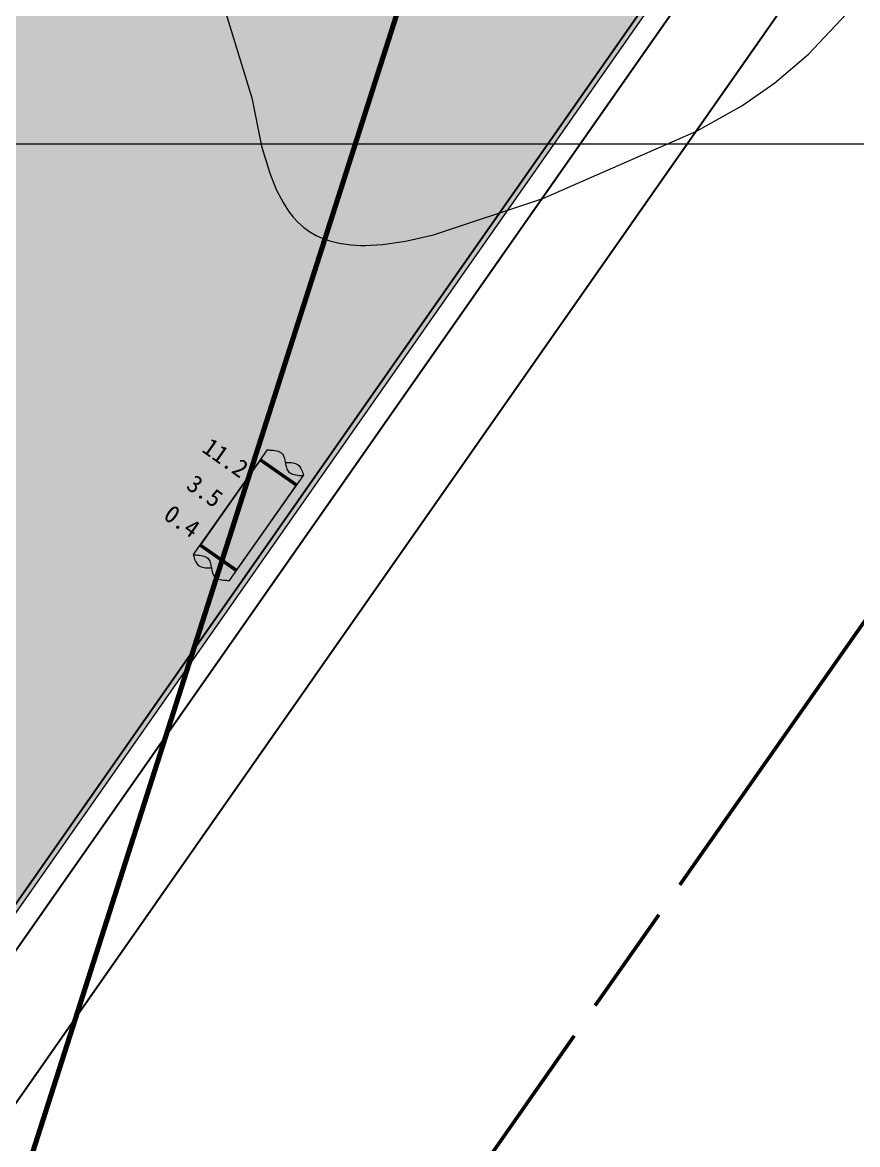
# Model space of a CAD drawing. Header units: inches. Extents: x 36473197 to 36486087, y 3899343 to 3911260.
# Drawn here: x 36481532.9 to 36481721.7, y 3904773.9 to 3905027.5 of the extents above; entities that cross this region are included whole.
import ezdxf

# ---------------------------------------------------------------- set-up
doc = ezdxf.new("R2010")
doc.units = ezdxf.units.IN
doc.header["$MEASUREMENT"] = 0
doc.linetypes.add('采区边界', pattern=[0.03, 0.0125, -0.001, 0.003, -0.001, 0.0125])
doc.layers.get('Defpoints').update_dxf_attribs({"lineweight": 0})
for name, color, linetype, lineweight in [('4煤底板等值线', 7, 'Continuous', 0), ('向北背斜轴', 7, 'Continuous', 0), ('四盘区辅运巷', 7, 'Continuous', 0), ('小柱状', 7, 'Continuous', 0), ('巷道', 7, 'Continuous', 0), ('巷道注记', 7, 'Continuous', 0), ('经纬网', 7, 'Continuous', 0), ('西区开拓设计', 7, 'Continuous', 0), ('采掘图', 7, 'Continuous', 0), ('采空区', 7, 'Continuous', 0)]:
    doc.layers.add(name, color=color, linetype=linetype, lineweight=lineweight)
doc.layers.add('巷道1', color=7, linetype='Continuous', lineweight=0, true_color=0x2d2d2d)
doc.styles.add('仿宋', font='simfang.ttf')
doc.styles.add('宋体', font='SIMSUN.TTC')
doc.styles.add('黑体', font='simhei.ttf')
doc.linetypes.add('保护煤柱', pattern='A,0.0195,-0.001,[6,西北矿业高家堡煤矿2022年采掘接续图(2022.8.14).shx,S=1.01575e-06,R=0,X=0,Y=0],0.0195', length=0.04)
doc.dimstyles.get("Standard").update_dxf_attribs({"dimtxt": 30, "dimasz": 20, "dimexe": 0.18, "dimexo": 0.0625, "dimgap": 0.09, "dimtad": 1, "dimdec": 0, "dimzin": 0, "dimdsep": 46, "dimtxsty": '仿宋', "dimcen": 0.09, "dimclrd": 150, "dimclre": 150, "dimadec": 0, "dimazin": 0, "dimtfac": 1, "dimtdec": 0, "dimtofl": 0, "dimtmove": 0, "dimatfit": 3, "dimfxl": 1, "dimtolj": 1, "dimtzin": 0, "dimlwd": 0, "dimarcsym": 0})

# ---------------------------------------------------------------- blocks, each defined once
blk = doc.blocks.new('*D204')
at = {"layer": 'Defpoints', "color": 0, "transparency": 16777216}
for p in [(36476925.52, 3911082.36), (36486060.15, 3904950.04), (36485936.09, 3904772.87)]:
    blk.add_point(p, dxfattribs=at)
at = {"layer": '四盘区辅运巷', "color": 150, "lineweight": -2, "transparency": 16777216}
for p, q in [((36476925.55, 3911082.41), (36477049.68, 3911259.68)), ((36485936.12, 3904772.92), (36486060.25, 3904950.19))]:
    blk.add_line(p, q, dxfattribs=at)
at = {"layer": '四盘区辅运巷', "color": 150, "lineweight": 0, "transparency": 16777216}
blk.add_line((36477065.96, 3911248.06), (36486043.76, 3904961.51), dxfattribs=at)
at = {"layer": '四盘区辅运巷', "color": 150, "transparency": 16777216}
for points in [[(36477067.87, 3911250.79), (36477064.05, 3911245.33), (36477049.58, 3911259.53)], [(36486045.68, 3904964.24), (36486041.85, 3904958.78), (36486060.15, 3904950.04)]]:
    blk.add_solid(points, dxfattribs=at)
at = {"layer": '四盘区辅运巷', "color": 0, "transparency": 16777216, "insert": (36481563.62, 3908117.29), "char_height": 30, "attachment_point": 5, "rotation": 324.9991, "style": '仿宋'}
blk.add_mtext('\\A1;1100', dxfattribs=at)

msp = doc.modelspace()

# ---------------------------------------------------------------- hatches: boundary and pattern name
at = {"layer": '小柱状'}
msp.add_hatch(color=7, dxfattribs=at).paths.add_polyline_path([(36481573.25, 3904909.62), (36481581.42, 3904903.86), (36481594.8, 3904922.82), (36481586.62, 3904928.58)], flags=17)
at = {"layer": '小柱状', "lineweight": 0}
h = msp.add_hatch(dxfattribs=at)
h.set_pattern_fill('细粒砂岩_1', color=256, scale=100, angle=-35, style=0, pattern_type=2)
h.set_pattern_definition([(145, (36481586.8329, 3904922.72185), (-0.344146, -0.49149), [0.007222, -0.592778]), (145, (36481586.83707, 3904922.72015), (-0.344146, -0.49149), [0.016, -0.584]), (145, (36481586.8397, 3904922.71953), (-0.344146, -0.49149), [0.021, -0.579]), (145, (36481586.8421, 3904922.71906), (-0.344146, -0.49149), [0.02552, -0.57448]), (145, (36481586.84375, 3904922.71913), (-0.344146, -0.49149), [0.02812, -0.57188]), (145, (36481586.8454, 3904922.7192), (-0.344146, -0.49149), [0.03072, -0.56928]), (145, (36481586.847, 3904922.7193), (-0.344146, -0.49149), [0.03332, -0.56668]), (145, (36481586.8486, 3904922.7194), (-0.344146, -0.49149), [0.035708, -0.564292]), (145, (36481586.8498, 3904922.7198), (-0.344146, -0.49149), [0.037246, -0.562754]), (145, (36481586.851, 3904922.72017), (-0.344146, -0.49149), [0.038785, -0.561215]), (145, (36481586.8522, 3904922.72055), (-0.344146, -0.49149), [0.040323, -0.559677]), (145, (36481586.8534, 3904922.7209), (-0.344146, -0.49149), [0.04186, -0.55814]), (145, (36481586.8546, 3904922.7213), (-0.344146, -0.49149), [9e-17, -0.6]), (145, (36481586.8546, 3904922.7213), (-0.344146, -0.49149), [0.0434, -0.5566]), (145, (36481586.8555, 3904922.7219), (-0.344146, -0.49149), [0.0442, -0.5558]), (145, (36481586.8564, 3904922.7225), (-0.344146, -0.49149), [0.045, -0.555]), (145, (36481586.8573, 3904922.7231), (-0.344146, -0.49149), [0.0458, -0.5542]), (145, (36481586.8582, 3904922.72366), (-0.344146, -0.49149), [0.0466, -0.5534]), (145, (36481586.8591, 3904922.72425), (-0.344146, -0.49149), [0.0474, -0.5526]), (145, (36481586.86, 3904922.72484), (-0.344146, -0.49149), [4e-17, -0.6]), (145, (36481586.86, 3904922.72484), (-0.344146, -0.49149), [0.0482, -0.5518]), (145, (36481586.8607, 3904922.7256), (-0.344146, -0.49149), [0.048477, -0.551523]), (145, (36481586.8614, 3904922.7263), (-0.344146, -0.49149), [0.048754, -0.551246]), (145, (36481586.86207, 3904922.72706), (-0.344146, -0.49149), [0.04903, -0.55097]), (145, (36481586.86275, 3904922.7278), (-0.344146, -0.49149), [0.049308, -0.550692]), (145, (36481586.86344, 3904922.72854), (-0.344146, -0.49149), [0.049585, -0.550415]), (145, (36481586.8641, 3904922.7293), (-0.344146, -0.49149), [0.04986, -0.55014]), (145, (36481586.8647, 3904922.7301), (-0.344146, -0.49149), [0.04986, -0.55014]), (145, (36481586.86516, 3904922.731), (-0.344146, -0.49149), [0.049585, -0.550415]), (145, (36481586.8656, 3904922.7319), (-0.344146, -0.49149), [0.049308, -0.550692]), (145, (36481586.8661, 3904922.7328), (-0.344146, -0.49149), [0.04903, -0.55097]), (145, (36481586.86654, 3904922.7337), (-0.344146, -0.49149), [0.048754, -0.551246]), (145, (36481586.867, 3904922.7346), (-0.344146, -0.49149), [0.048477, -0.551523]), (145, (36481586.86746, 3904922.7355), (-0.344146, -0.49149), [0.0482, -0.5518]), (145, (36481586.828, 3904922.76314), (-0.344146, -0.49149), [4e-17, -0.6]), (145, (36481586.8677, 3904922.73654), (-0.344146, -0.49149), [0.0474, -0.5526]), (145, (36481586.86795, 3904922.7376), (-0.344146, -0.49149), [0.0466, -0.5534]), (145, (36481586.8682, 3904922.73863), (-0.344146, -0.49149), [0.0458, -0.5542]), (145, (36481586.86845, 3904922.7397), (-0.344146, -0.49149), [0.045, -0.555]), (145, (36481586.8687, 3904922.74073), (-0.344146, -0.49149), [0.0442, -0.5558]), (145, (36481586.86894, 3904922.7418), (-0.344146, -0.49149), [0.0434, -0.5566]), (145, (36481586.8334, 3904922.7667), (-0.344146, -0.49149), [0, -0.6]), (145, (36481586.8689, 3904922.74304), (-0.344146, -0.49149), [0.04186, -0.55814]), (145, (36481586.8688, 3904922.7443), (-0.344146, -0.49149), [0.040323, -0.559677]), (145, (36481586.86877, 3904922.74556), (-0.344146, -0.49149), [0.038785, -0.561215]), (145, (36481586.8687, 3904922.7468), (-0.344146, -0.49149), [0.037246, -0.562754]), (145, (36481586.86866, 3904922.7481), (-0.344146, -0.49149), [0.035708, -0.564292]), (145, (36481586.86825, 3904922.7496), (-0.344146, -0.49149), [0.03332, -0.56668]), (145, (36481586.86776, 3904922.75115), (-0.344146, -0.49149), [0.03072, -0.56928]), (145, (36481586.86727, 3904922.7527), (-0.344146, -0.49149), [0.02812, -0.57188]), (145, (36481586.8668, 3904922.7543), (-0.344146, -0.49149), [0.02552, -0.57448]), (145, (36481586.8655, 3904922.7564), (-0.344146, -0.49149), [0.021, -0.579]), (145, (36481586.864, 3904922.75865), (-0.344146, -0.49149), [0.016, -0.584]), (145, (36481586.8621, 3904922.761), (-0.344146, -0.49149), [0.01011, -0.58989]), (145, (36481586.77194, 3904922.7617), (-0.344146, -0.49149), [0.007222, -0.592778]), (145, (36481586.7761, 3904922.76), (-0.344146, -0.49149), [0.016, -0.584]), (145, (36481586.77874, 3904922.7594), (-0.344146, -0.49149), [0.021, -0.579]), (145, (36481586.78116, 3904922.7589), (-0.344146, -0.49149), [0.02552, -0.57448]), (145, (36481586.7828, 3904922.759), (-0.344146, -0.49149), [0.02812, -0.57188]), (145, (36481586.78444, 3904922.7591), (-0.344146, -0.49149), [0.03072, -0.56928]), (145, (36481586.7861, 3904922.75915), (-0.344146, -0.49149), [0.03332, -0.56668]), (145, (36481586.7876, 3904922.7593), (-0.344146, -0.49149), [0.035708, -0.564292]), (145, (36481586.78883, 3904922.75966), (-0.344146, -0.49149), [0.037246, -0.562754]), (145, (36481586.79003, 3904922.76004), (-0.344146, -0.49149), [0.038785, -0.561215]), (145, (36481586.79124, 3904922.7604), (-0.344146, -0.49149), [0.040323, -0.559677]), (145, (36481586.79244, 3904922.7608), (-0.344146, -0.49149), [0.04186, -0.55814]), (145, (36481586.79365, 3904922.7612), (-0.344146, -0.49149), [2e-17, -0.6]), (145, (36481586.79365, 3904922.7612), (-0.344146, -0.49149), [0.0434, -0.5566]), (145, (36481586.79455, 3904922.76176), (-0.344146, -0.49149), [0.0442, -0.5558]), (145, (36481586.79545, 3904922.76235), (-0.344146, -0.49149), [0.045, -0.555]), (145, (36481586.79635, 3904922.76294), (-0.344146, -0.49149), [0.0458, -0.5542]), (145, (36481586.79725, 3904922.76353), (-0.344146, -0.49149), [0.0466, -0.5534]), (145, (36481586.79815, 3904922.7641), (-0.344146, -0.49149), [0.0474, -0.5526]), (145, (36481586.79905, 3904922.7647), (-0.344146, -0.49149), [2e-17, -0.6]), (145, (36481586.79905, 3904922.7647), (-0.344146, -0.49149), [0.0482, -0.5518]), (145, (36481586.79974, 3904922.76545), (-0.344146, -0.49149), [0.048477, -0.551523]), (145, (36481586.8004, 3904922.7662), (-0.344146, -0.49149), [0.048754, -0.551246]), (145, (36481586.8011, 3904922.76693), (-0.344146, -0.49149), [0.04903, -0.55097]), (145, (36481586.8018, 3904922.7677), (-0.344146, -0.49149), [0.049308, -0.550692]), (145, (36481586.8025, 3904922.7684), (-0.344146, -0.49149), [0.049585, -0.550415]), (145, (36481586.8032, 3904922.76915), (-0.344146, -0.49149), [0.04986, -0.55014]), (145, (36481586.80375, 3904922.76997), (-0.344146, -0.49149), [0.04986, -0.55014]), (145, (36481586.8042, 3904922.77087), (-0.344146, -0.49149), [0.049585, -0.550415]), (145, (36481586.80467, 3904922.77177), (-0.344146, -0.49149), [0.049308, -0.550692]), (145, (36481586.8051, 3904922.77267), (-0.344146, -0.49149), [0.04903, -0.55097]), (145, (36481586.8056, 3904922.77356), (-0.344146, -0.49149), [0.048754, -0.551246]), (145, (36481586.80605, 3904922.77446), (-0.344146, -0.49149), [0.048477, -0.551523]), (145, (36481586.8065, 3904922.77536), (-0.344146, -0.49149), [0.0482, -0.5518]), (145, (36481586.767, 3904922.803), (-0.344146, -0.49149), [0, -0.6]), (145, (36481586.80676, 3904922.7764), (-0.344146, -0.49149), [0.0474, -0.5526]), (145, (36481586.807, 3904922.77746), (-0.344146, -0.49149), [0.0466, -0.5534]), (145, (36481586.80725, 3904922.7785), (-0.344146, -0.49149), [0.0458, -0.5542]), (145, (36481586.8075, 3904922.77956), (-0.344146, -0.49149), [0.045, -0.555]), (145, (36481586.80774, 3904922.7806), (-0.344146, -0.49149), [0.0442, -0.5558]), (145, (36481586.808, 3904922.78165), (-0.344146, -0.49149), [0.0434, -0.5566]), (145, (36481586.77243, 3904922.80655), (-0.344146, -0.49149), [4e-17, -0.6]), (145, (36481586.8079, 3904922.7829), (-0.344146, -0.49149), [0.04186, -0.55814]), (145, (36481586.8079, 3904922.7842), (-0.344146, -0.49149), [0.040323, -0.559677]), (145, (36481586.8078, 3904922.78543), (-0.344146, -0.49149), [0.038785, -0.561215]), (145, (36481586.80776, 3904922.7867), (-0.344146, -0.49149), [0.037246, -0.562754]), (145, (36481586.8077, 3904922.78795), (-0.344146, -0.49149), [0.035708, -0.564292]), (145, (36481586.8073, 3904922.78946), (-0.344146, -0.49149), [0.03332, -0.56668]), (145, (36481586.8068, 3904922.791), (-0.344146, -0.49149), [0.03072, -0.56928]), (145, (36481586.8063, 3904922.7926), (-0.344146, -0.49149), [0.02812, -0.57188]), (145, (36481586.8058, 3904922.79415), (-0.344146, -0.49149), [0.02552, -0.57448]), (145, (36481586.80455, 3904922.79627), (-0.344146, -0.49149), [0.021, -0.579]), (145, (36481586.8031, 3904922.7985), (-0.344146, -0.49149), [0.016, -0.584]), (145, (36481586.8011, 3904922.80087), (-0.344146, -0.49149), [0.01011, -0.58989]), (145, (36481586.7101, 3904922.8078), (-0.344146, -0.49149), [0.007222, -0.592778]), (145, (36481586.7143, 3904922.8061), (-0.344146, -0.49149), [0.016, -0.584]), (145, (36481586.7169, 3904922.8055), (-0.344146, -0.49149), [0.021, -0.579]), (145, (36481586.7193, 3904922.80504), (-0.344146, -0.49149), [0.02552, -0.57448]), (145, (36481586.72096, 3904922.8051), (-0.344146, -0.49149), [0.02812, -0.57188]), (145, (36481586.7226, 3904922.8052), (-0.344146, -0.49149), [0.03072, -0.56928]), (145, (36481586.72424, 3904922.80526), (-0.344146, -0.49149), [0.03332, -0.56668]), (145, (36481586.7258, 3904922.8054), (-0.344146, -0.49149), [0.035708, -0.564292]), (145, (36481586.727, 3904922.80577), (-0.344146, -0.49149), [0.037246, -0.562754]), (145, (36481586.7282, 3904922.80615), (-0.344146, -0.49149), [0.038785, -0.561215]), (145, (36481586.7294, 3904922.8065), (-0.344146, -0.49149), [0.040323, -0.559677]), (145, (36481586.7306, 3904922.8069), (-0.344146, -0.49149), [0.04186, -0.55814]), (145, (36481586.7318, 3904922.8073), (-0.344146, -0.49149), [0, -0.6]), (145, (36481586.7318, 3904922.8073), (-0.344146, -0.49149), [0.0434, -0.5566]), (145, (36481586.7327, 3904922.8079), (-0.344146, -0.49149), [0.0442, -0.5558]), (145, (36481586.7336, 3904922.80846), (-0.344146, -0.49149), [0.045, -0.555]), (145, (36481586.7345, 3904922.80905), (-0.344146, -0.49149), [0.0458, -0.5542]), (145, (36481586.7354, 3904922.80964), (-0.344146, -0.49149), [0.0466, -0.5534]), (145, (36481586.7363, 3904922.8102), (-0.344146, -0.49149), [0.0474, -0.5526]), (145, (36481586.7372, 3904922.8108), (-0.344146, -0.49149), [3e-17, -0.6]), (145, (36481586.7372, 3904922.8108), (-0.344146, -0.49149), [0.0482, -0.5518]), (145, (36481586.7379, 3904922.81156), (-0.344146, -0.49149), [0.048477, -0.551523]), (145, (36481586.7386, 3904922.8123), (-0.344146, -0.49149), [0.048754, -0.551246]), (145, (36481586.7393, 3904922.81304), (-0.344146, -0.49149), [0.04903, -0.55097]), (145, (36481586.73996, 3904922.8138), (-0.344146, -0.49149), [0.049308, -0.550692]), (145, (36481586.74065, 3904922.8145), (-0.344146, -0.49149), [0.049585, -0.550415]), (145, (36481586.74134, 3904922.81526), (-0.344146, -0.49149), [0.04986, -0.55014]), (145, (36481586.7419, 3904922.8161), (-0.344146, -0.49149), [0.04986, -0.55014]), (145, (36481586.7424, 3904922.817), (-0.344146, -0.49149), [0.049585, -0.550415]), (145, (36481586.74283, 3904922.8179), (-0.344146, -0.49149), [0.049308, -0.550692]), (145, (36481586.7433, 3904922.8188), (-0.344146, -0.49149), [0.04903, -0.55097]), (145, (36481586.74375, 3904922.8197), (-0.344146, -0.49149), [0.048754, -0.551246]), (145, (36481586.7442, 3904922.82057), (-0.344146, -0.49149), [0.048477, -0.551523]), (145, (36481586.7447, 3904922.82147), (-0.344146, -0.49149), [0.0482, -0.5518]), (145, (36481586.7052, 3904922.8491), (-0.344146, -0.49149), [3e-17, -0.6]), (145, (36481586.7449, 3904922.8225), (-0.344146, -0.49149), [0.0474, -0.5526]), (145, (36481586.74516, 3904922.82356), (-0.344146, -0.49149), [0.0466, -0.5534]), (145, (36481586.7454, 3904922.8246), (-0.344146, -0.49149), [0.0458, -0.5542]), (145, (36481586.74566, 3904922.82566), (-0.344146, -0.49149), [0.045, -0.555]), (145, (36481586.7459, 3904922.8267), (-0.344146, -0.49149), [0.0442, -0.5558]), (145, (36481586.74615, 3904922.82776), (-0.344146, -0.49149), [0.0434, -0.5566]), (145, (36481586.7106, 3904922.85265), (-0.344146, -0.49149), [3e-17, -0.6]), (145, (36481586.7461, 3904922.829), (-0.344146, -0.49149), [0.04186, -0.55814]), (145, (36481586.74603, 3904922.8303), (-0.344146, -0.49149), [0.040323, -0.559677]), (145, (36481586.746, 3904922.83154), (-0.344146, -0.49149), [0.038785, -0.561215]), (145, (36481586.7459, 3904922.8328), (-0.344146, -0.49149), [0.037246, -0.562754]), (145, (36481586.74586, 3904922.83406), (-0.344146, -0.49149), [0.035708, -0.564292]), (145, (36481586.74546, 3904922.83557), (-0.344146, -0.49149), [0.03332, -0.56668]), (145, (36481586.74497, 3904922.8371), (-0.344146, -0.49149), [0.03072, -0.56928]), (145, (36481586.7445, 3904922.8387), (-0.344146, -0.49149), [0.02812, -0.57188]), (145, (36481586.744, 3904922.84026), (-0.344146, -0.49149), [0.02552, -0.57448]), (145, (36481586.7427, 3904922.8424), (-0.344146, -0.49149), [0.021, -0.579]), (145, (36481586.74123, 3904922.8446), (-0.344146, -0.49149), [0.016, -0.584]), (145, (36481586.7393, 3904922.847), (-0.344146, -0.49149), [0.01011, -0.58989]), (145, (36481586.4151, 3904922.6482), (-0.344146, -0.49149), [0.007222, -0.592778]), (145, (36481586.41925, 3904922.6465), (-0.344146, -0.49149), [0.016, -0.584]), (145, (36481586.4219, 3904922.64586), (-0.344146, -0.49149), [0.021, -0.579]), (145, (36481586.4243, 3904922.6454), (-0.344146, -0.49149), [0.02552, -0.57448]), (145, (36481586.42593, 3904922.64546), (-0.344146, -0.49149), [0.02812, -0.57188]), (145, (36481586.4276, 3904922.64553), (-0.344146, -0.49149), [0.03072, -0.56928]), (145, (36481586.4292, 3904922.6456), (-0.344146, -0.49149), [0.03332, -0.56668]), (145, (36481586.43076, 3904922.64574), (-0.344146, -0.49149), [0.035708, -0.564292]), (145, (36481586.43197, 3904922.6461), (-0.344146, -0.49149), [0.037246, -0.562754]), (145, (36481586.43317, 3904922.6465), (-0.344146, -0.49149), [0.038785, -0.561215]), (145, (36481586.4344, 3904922.6469), (-0.344146, -0.49149), [0.040323, -0.559677]), (145, (36481586.4356, 3904922.64725), (-0.344146, -0.49149), [0.04186, -0.55814]), (145, (36481586.4368, 3904922.6476), (-0.344146, -0.49149), [1e-17, -0.6]), (145, (36481586.4368, 3904922.6476), (-0.344146, -0.49149), [0.0434, -0.5566]), (145, (36481586.4377, 3904922.6482), (-0.344146, -0.49149), [0.0442, -0.5558]), (145, (36481586.4386, 3904922.6488), (-0.344146, -0.49149), [0.045, -0.555]), (145, (36481586.4395, 3904922.6494), (-0.344146, -0.49149), [0.0458, -0.5542]), (145, (36481586.4404, 3904922.65), (-0.344146, -0.49149), [0.0466, -0.5534]), (145, (36481586.4413, 3904922.6506), (-0.344146, -0.49149), [0.0474, -0.5526]), (145, (36481586.4422, 3904922.65117), (-0.344146, -0.49149), [0, -0.6]), (145, (36481586.4422, 3904922.65117), (-0.344146, -0.49149), [0.0482, -0.5518]), (145, (36481586.4429, 3904922.6519), (-0.344146, -0.49149), [0.048477, -0.551523]), (145, (36481586.44356, 3904922.65265), (-0.344146, -0.49149), [0.048754, -0.551246]), (145, (36481586.44425, 3904922.6534), (-0.344146, -0.49149), [0.04903, -0.55097]), (145, (36481586.44494, 3904922.6541), (-0.344146, -0.49149), [0.049308, -0.550692]), (145, (36481586.4456, 3904922.65487), (-0.344146, -0.49149), [0.049585, -0.550415]), (145, (36481586.4463, 3904922.6556), (-0.344146, -0.49149), [0.04986, -0.55014]), (145, (36481586.4469, 3904922.6564), (-0.344146, -0.49149), [0.04986, -0.55014]), (145, (36481586.44734, 3904922.6573), (-0.344146, -0.49149), [0.049585, -0.550415]), (145, (36481586.4478, 3904922.6582), (-0.344146, -0.49149), [0.049308, -0.550692]), (145, (36481586.44826, 3904922.6591), (-0.344146, -0.49149), [0.04903, -0.55097]), (145, (36481586.4487, 3904922.66), (-0.344146, -0.49149), [0.048754, -0.551246]), (145, (36481586.4492, 3904922.6609), (-0.344146, -0.49149), [0.048477, -0.551523]), (145, (36481586.44964, 3904922.6618), (-0.344146, -0.49149), [0.0482, -0.5518]), (145, (36481586.41016, 3904922.68946), (-0.344146, -0.49149), [2e-17, -0.6]), (145, (36481586.4499, 3904922.66286), (-0.344146, -0.49149), [0.0474, -0.5526]), (145, (36481586.45014, 3904922.6639), (-0.344146, -0.49149), [0.0466, -0.5534]), (145, (36481586.4504, 3904922.66496), (-0.344146, -0.49149), [0.0458, -0.5542]), (145, (36481586.4506, 3904922.666), (-0.344146, -0.49149), [0.045, -0.555]), (145, (36481586.4509, 3904922.66706), (-0.344146, -0.49149), [0.0442, -0.5558]), (145, (36481586.4511, 3904922.6681), (-0.344146, -0.49149), [0.0434, -0.5566]), (145, (36481586.41557, 3904922.693), (-0.344146, -0.49149), [4e-17, -0.6]), (145, (36481586.45106, 3904922.66937), (-0.344146, -0.49149), [0.04186, -0.55814]), (145, (36481586.451, 3904922.6706), (-0.344146, -0.49149), [0.040323, -0.559677]), (145, (36481586.45095, 3904922.6719), (-0.344146, -0.49149), [0.038785, -0.561215]), (145, (36481586.4509, 3904922.67315), (-0.344146, -0.49149), [0.037246, -0.562754]), (145, (36481586.45084, 3904922.6744), (-0.344146, -0.49149), [0.035708, -0.564292]), (145, (36481586.45043, 3904922.6759), (-0.344146, -0.49149), [0.03332, -0.56668]), (145, (36481586.44994, 3904922.6775), (-0.344146, -0.49149), [0.03072, -0.56928]), (145, (36481586.44945, 3904922.67904), (-0.344146, -0.49149), [0.02812, -0.57188]), (145, (36481586.44896, 3904922.6806), (-0.344146, -0.49149), [0.02552, -0.57448]), (145, (36481586.4477, 3904922.6827), (-0.344146, -0.49149), [0.021, -0.579]), (145, (36481586.4462, 3904922.685), (-0.344146, -0.49149), [0.016, -0.584]), (145, (36481586.44425, 3904922.6873), (-0.344146, -0.49149), [0.01011, -0.58989]), (145, (36481586.3541, 3904922.68805), (-0.344146, -0.49149), [0.007222, -0.592778]), (145, (36481586.3583, 3904922.68635), (-0.344146, -0.49149), [0.016, -0.584]), (145, (36481586.3609, 3904922.68573), (-0.344146, -0.49149), [0.021, -0.579]), (145, (36481586.36334, 3904922.68526), (-0.344146, -0.49149), [0.02552, -0.57448]), (145, (36481586.365, 3904922.6853), (-0.344146, -0.49149), [0.02812, -0.57188]), (145, (36481586.3666, 3904922.6854), (-0.344146, -0.49149), [0.03072, -0.56928]), (145, (36481586.36826, 3904922.6855), (-0.344146, -0.49149), [0.03332, -0.56668]), (145, (36481586.3698, 3904922.6856), (-0.344146, -0.49149), [0.035708, -0.564292]), (145, (36481586.371, 3904922.686), (-0.344146, -0.49149), [0.037246, -0.562754]), (145, (36481586.3722, 3904922.68637), (-0.344146, -0.49149), [0.038785, -0.561215]), (145, (36481586.3734, 3904922.68675), (-0.344146, -0.49149), [0.040323, -0.559677]), (145, (36481586.3746, 3904922.6871), (-0.344146, -0.49149), [0.04186, -0.55814]), (145, (36481586.3758, 3904922.6875), (-0.344146, -0.49149), [0, -0.6]), (145, (36481586.3758, 3904922.6875), (-0.344146, -0.49149), [0.0434, -0.5566]), (145, (36481586.3767, 3904922.6881), (-0.344146, -0.49149), [0.0442, -0.5558]), (145, (36481586.3776, 3904922.6887), (-0.344146, -0.49149), [0.045, -0.555]), (145, (36481586.37853, 3904922.6893), (-0.344146, -0.49149), [0.0458, -0.5542]), (145, (36481586.37943, 3904922.68986), (-0.344146, -0.49149), [0.0466, -0.5534]), (145, (36481586.38033, 3904922.69045), (-0.344146, -0.49149), [0.0474, -0.5526]), (145, (36481586.38123, 3904922.69104), (-0.344146, -0.49149), [2e-17, -0.6]), (145, (36481586.38123, 3904922.69104), (-0.344146, -0.49149), [0.0482, -0.5518]), (145, (36481586.3819, 3904922.6918), (-0.344146, -0.49149), [0.048477, -0.551523]), (145, (36481586.3826, 3904922.6925), (-0.344146, -0.49149), [0.048754, -0.551246]), (145, (36481586.3833, 3904922.69326), (-0.344146, -0.49149), [0.04903, -0.55097]), (145, (36481586.384, 3904922.694), (-0.344146, -0.49149), [0.049308, -0.550692]), (145, (36481586.38467, 3904922.69474), (-0.344146, -0.49149), [0.049585, -0.550415]), (145, (36481586.38536, 3904922.6955), (-0.344146, -0.49149), [0.04986, -0.55014]), (145, (36481586.3859, 3904922.6963), (-0.344146, -0.49149), [0.04986, -0.55014]), (145, (36481586.3864, 3904922.6972), (-0.344146, -0.49149), [0.049585, -0.550415]), (145, (36481586.38685, 3904922.6981), (-0.344146, -0.49149), [0.049308, -0.550692]), (145, (36481586.3873, 3904922.699), (-0.344146, -0.49149), [0.04903, -0.55097]), (145, (36481586.3878, 3904922.6999), (-0.344146, -0.49149), [0.048754, -0.551246]), (145, (36481586.38823, 3904922.7008), (-0.344146, -0.49149), [0.048477, -0.551523]), (145, (36481586.3887, 3904922.7017), (-0.344146, -0.49149), [0.0482, -0.5518]), (145, (36481586.3492, 3904922.72933), (-0.344146, -0.49149), [2e-17, -0.6]), (145, (36481586.38894, 3904922.70274), (-0.344146, -0.49149), [0.0474, -0.5526]), (145, (36481586.3892, 3904922.7038), (-0.344146, -0.49149), [0.0466, -0.5534]), (145, (36481586.3894, 3904922.70483), (-0.344146, -0.49149), [0.0458, -0.5542]), (145, (36481586.3897, 3904922.7059), (-0.344146, -0.49149), [0.045, -0.555]), (145, (36481586.3899, 3904922.70693), (-0.344146, -0.49149), [0.0442, -0.5558]), (145, (36481586.39017, 3904922.708), (-0.344146, -0.49149), [0.0434, -0.5566]), (145, (36481586.3546, 3904922.7329), (-0.344146, -0.49149), [2e-17, -0.6]), (145, (36481586.3901, 3904922.70924), (-0.344146, -0.49149), [0.04186, -0.55814]), (145, (36481586.39005, 3904922.7105), (-0.344146, -0.49149), [0.040323, -0.559677]), (145, (36481586.39, 3904922.71176), (-0.344146, -0.49149), [0.038785, -0.561215]), (145, (36481586.38994, 3904922.713), (-0.344146, -0.49149), [0.037246, -0.562754]), (145, (36481586.3899, 3904922.7143), (-0.344146, -0.49149), [0.035708, -0.564292]), (145, (36481586.3895, 3904922.7158), (-0.344146, -0.49149), [0.03332, -0.56668]), (145, (36481586.389, 3904922.71735), (-0.344146, -0.49149), [0.03072, -0.56928]), (145, (36481586.3885, 3904922.7189), (-0.344146, -0.49149), [0.02812, -0.57188]), (145, (36481586.388, 3904922.7205), (-0.344146, -0.49149), [0.02552, -0.57448]), (145, (36481586.3867, 3904922.7226), (-0.344146, -0.49149), [0.021, -0.579]), (145, (36481586.38525, 3904922.72485), (-0.344146, -0.49149), [0.016, -0.584]), (145, (36481586.3833, 3904922.7272), (-0.344146, -0.49149), [0.01011, -0.58989]), (145, (36481586.2923, 3904922.73415), (-0.344146, -0.49149), [0.007222, -0.592778]), (145, (36481586.29646, 3904922.73246), (-0.344146, -0.49149), [0.016, -0.584]), (145, (36481586.2991, 3904922.73184), (-0.344146, -0.49149), [0.021, -0.579]), (145, (36481586.3015, 3904922.73136), (-0.344146, -0.49149), [0.02552, -0.57448]), (145, (36481586.30314, 3904922.73144), (-0.344146, -0.49149), [0.02812, -0.57188]), (145, (36481586.3048, 3904922.7315), (-0.344146, -0.49149), [0.03072, -0.56928]), (145, (36481586.3064, 3904922.7316), (-0.344146, -0.49149), [0.03332, -0.56668]), (145, (36481586.308, 3904922.7317), (-0.344146, -0.49149), [0.035708, -0.564292]), (145, (36481586.3092, 3904922.7321), (-0.344146, -0.49149), [0.037246, -0.562754]), (145, (36481586.3104, 3904922.7325), (-0.344146, -0.49149), [0.038785, -0.561215]), (145, (36481586.3116, 3904922.73285), (-0.344146, -0.49149), [0.040323, -0.559677]), (145, (36481586.3128, 3904922.7332), (-0.344146, -0.49149), [0.04186, -0.55814]), (145, (36481586.314, 3904922.7336), (-0.344146, -0.49149), [2e-17, -0.6]), (145, (36481586.314, 3904922.7336), (-0.344146, -0.49149), [0.0434, -0.5566]), (145, (36481586.3149, 3904922.7342), (-0.344146, -0.49149), [0.0442, -0.5558]), (145, (36481586.3158, 3904922.7348), (-0.344146, -0.49149), [0.045, -0.555]), (145, (36481586.3167, 3904922.7354), (-0.344146, -0.49149), [0.0458, -0.5542]), (145, (36481586.3176, 3904922.73597), (-0.344146, -0.49149), [0.0466, -0.5534]), (145, (36481586.3185, 3904922.73656), (-0.344146, -0.49149), [0.0474, -0.5526]), (145, (36481586.3194, 3904922.73715), (-0.344146, -0.49149), [0, -0.6]), (145, (36481586.3194, 3904922.73715), (-0.344146, -0.49149), [0.0482, -0.5518]), (145, (36481586.3201, 3904922.7379), (-0.344146, -0.49149), [0.048477, -0.551523]), (145, (36481586.3208, 3904922.7386), (-0.344146, -0.49149), [0.048754, -0.551246]), (145, (36481586.32146, 3904922.73937), (-0.344146, -0.49149), [0.04903, -0.55097]), (145, (36481586.32214, 3904922.7401), (-0.344146, -0.49149), [0.049308, -0.550692]), (145, (36481586.32283, 3904922.74084), (-0.344146, -0.49149), [0.049585, -0.550415]), (145, (36481586.3235, 3904922.7416), (-0.344146, -0.49149), [0.04986, -0.55014]), (145, (36481586.3241, 3904922.7424), (-0.344146, -0.49149), [0.04986, -0.55014]), (145, (36481586.32455, 3904922.7433), (-0.344146, -0.49149), [0.049585, -0.550415]), (145, (36481586.325, 3904922.7442), (-0.344146, -0.49149), [0.049308, -0.550692]), (145, (36481586.3255, 3904922.7451), (-0.344146, -0.49149), [0.04903, -0.55097]), (145, (36481586.32593, 3904922.746), (-0.344146, -0.49149), [0.048754, -0.551246]), (145, (36481586.3264, 3904922.7469), (-0.344146, -0.49149), [0.048477, -0.551523]), (145, (36481586.32685, 3904922.7478), (-0.344146, -0.49149), [0.0482, -0.5518]), (145, (36481586.2874, 3904922.77544), (-0.344146, -0.49149), [0, -0.6]), (145, (36481586.3271, 3904922.74884), (-0.344146, -0.49149), [0.0474, -0.5526]), (145, (36481586.32735, 3904922.7499), (-0.344146, -0.49149), [0.0466, -0.5534]), (145, (36481586.3276, 3904922.75094), (-0.344146, -0.49149), [0.0458, -0.5542]), (145, (36481586.32784, 3904922.752), (-0.344146, -0.49149), [0.045, -0.555]), (145, (36481586.3281, 3904922.75304), (-0.344146, -0.49149), [0.0442, -0.5558]), (145, (36481586.3283, 3904922.7541), (-0.344146, -0.49149), [0.0434, -0.5566]), (145, (36481586.2928, 3904922.779), (-0.344146, -0.49149), [4e-17, -0.6]), (145, (36481586.3283, 3904922.75535), (-0.344146, -0.49149), [0.04186, -0.55814]), (145, (36481586.3282, 3904922.7566), (-0.344146, -0.49149), [0.040323, -0.559677]), (145, (36481586.32816, 3904922.75787), (-0.344146, -0.49149), [0.038785, -0.561215]), (145, (36481586.3281, 3904922.7591), (-0.344146, -0.49149), [0.037246, -0.562754]), (145, (36481586.32805, 3904922.7604), (-0.344146, -0.49149), [0.035708, -0.564292]), (145, (36481586.32764, 3904922.7619), (-0.344146, -0.49149), [0.03332, -0.56668]), (145, (36481586.32715, 3904922.76346), (-0.344146, -0.49149), [0.03072, -0.56928]), (145, (36481586.32666, 3904922.765), (-0.344146, -0.49149), [0.02812, -0.57188]), (145, (36481586.32617, 3904922.7666), (-0.344146, -0.49149), [0.02552, -0.57448]), (145, (36481586.3249, 3904922.7687), (-0.344146, -0.49149), [0.021, -0.579]), (145, (36481586.3234, 3904922.77096), (-0.344146, -0.49149), [0.016, -0.584]), (145, (36481586.32146, 3904922.7733), (-0.344146, -0.49149), [0.01011, -0.58989])])
h.paths.add_polyline_path([(36481586.57, 3904928.51), (36481594.75, 3904922.75), (36481594.98, 3904923.07), (36481586.8, 3904928.84)], flags=17)
h = msp.add_hatch(dxfattribs=at)
h.set_pattern_fill('泥岩_1_1', color=256, scale=133.333333, angle=-35, style=0, pattern_type=2)
h.set_pattern_definition([(145, (36481572.80365, 3904903.33495), (-0.45886, -0.65532), [0.266667, -0.533333]), (325, (36481573.1423, 3904903.5861), (0.45886, 0.65532), [0.266667, -0.533333]), (325, (36481572.6453, 3904903.69), (0.45886, 0.65532), []), (325, (36481572.4159, 3904903.3623), (0.45886, 0.65532), [])])
h.paths.add_polyline_path([(36481572.97, 3904909.22), (36481581.15, 3904903.46), (36481581.38, 3904903.79), (36481573.2, 3904909.55)], flags=17)
at = {"layer": '采空区'}
h = msp.add_hatch(dxfattribs=at)
h.set_pattern_fill('GRAVEL', color=160, scale=105.7901, angle=315, style=0)
h.set_pattern_definition([(148.01184, (36473314.5915, 3905701.285), (-1084.597172, 668.1489286), [14.2326, -1409.0277]), (104.96874, (36473302.52, 3905708.825), (324.6044794, -1231.8303788), [24.4235, -2417.9306]), (52.50944, (36473296.2116, 3905732.4196), (-962.331355, -1243.885012), [17.2214, -1704.9166]), (187.27274, (36473263.002, 3905768.459), (2102.0328397, 263.1874473), [22.2411, -2201.8684]), (212.83274, (36473240.94, 3905765.6434), (1158.3555047, 741.3392058), [21.8092, -2159.1096]), (277.27274, (36473222.6146, 3905753.8187), (-263.1874473, 2102.0328397), [22.2411, -2201.8684]), (317.69324, (36473225.43, 3905731.7565), (-1280.6219798, 1170.6976592), [29.4127, -2911.8565]), (352.25434, (36473247.1824, 3905711.959), (2420.6101977, -325.17645), [27.7686, -2749.0955]), (41.42864, (36473274.6976, 3905708.2163), (1207.4330738, 1072.2571742), [22.3164, -2209.3282]), (95.23544, (36473291.43, 3905722.983), (97.871316, -1164.383859), [25.4776, -1248.4039]), (142.39644, (36473289.1053, 3905748.3542), (-1366.4368608, 1048.1458982), [32.9481, -3261.8658]), (58.81314, (36473280.145, 3905665.134), (496.519391, 839.493861), [11.2456, -1113.3185]), (91.46824, (36473285.9684, 3905674.7543), (30.423367, -1391.1188315), [21.3947, -2118.0777]), (144.999, (36473285.42, 3905696.14), (-104.18325, -18.3685), [14.961, -134.6488]), (123.19764, (36473296.636, 3905705.639), (300.209131, -484.179015), [8.0568, -797.6166]), (211.80044, (36473292.225, 3905712.38), (294.181173, 159.28875), [11.3939, -558.3032]), (310.96284, (36473282.542, 3905706.377), (263.472196, -275.81238), [18.5058, -598.3512]), (81.56414, (36473294.673, 3905692.402), (-67.44602, -226.73497), [13.3815, -321.1562]), (296.38854, (36473281.5714, 3905772.807), (496.234059, -986.727011), [18.746, -1855.8593]), (350.34524, (36473289.903, 3905756.0144), (-1219.4895877, 214.6787046), [15.7269, -1556.9561]), (213.19764, (36473315.51, 3905696.076), (484.179015, 300.209131), [16.1134, -789.56]), (263.60954, (36473302.0264, 3905687.2534), (128.863733, 1096.937817), [18.746, -1855.8593]), (259.44304, (36473216.978, 3905761.419), (116.523425, 557.653236), [18.0774, -885.7936]), (214.77414, (36473213.666, 3905743.647), (1054.173342, 722.9689766), [15.1468, -1499.5369]), (346.80044, (36473211.51, 3905676.666), (557.653113, -116.524019), [16.1134, -789.56]), (297.35304, (36473227.198, 3905672.986), (-655.522998, 1280.9081026), [17.7337, -1755.6316]), (349.44304, (36473202.51, 3905727.715), (-557.653236, 116.523425), [9.0387, -894.8323]), (21.30894, (36473210.408, 3905682.917), (398.364484, 177.657035), [5.3942, -534.0315]), (85.96284, (36473215.434, 3905684.877), (-49.07747, -330.91819), [21.8092, -414.3745]), (106.00804, (36473216.969, 3905706.632), (287.8682655, -1023.4636592), [20.2112, -2000.9058]), (223.68914, (36473273.165, 3905704.723), (189.99785, 140.92037), [15.2573, -366.1743]), (273.15624, (36473262.1325, 3905694.1846), (103.8974268, -1807.8518197), [26.6373, -2637.0894]), (340.94444, (36473263.599, 3905667.588), (-802.756619, 288.153284), [10.8917, -1078.284]), (9.999, (36473273.89, 3905664.03), (85.8147, 122.5517), [6.3474, -99.4427]), (40.25544, (36473219.727, 3905709.267), (-655.80883, -545.311972), [14.6968, -1454.9863]), (328.01184, (36473230.9435, 3905718.764), (1084.597172, -668.1489286), [28.4652, -1394.7951]), (279.999, (36473255.09, 3905703.68), (122.5517, -85.8147), [27.5054, -78.2847]), (245.30384, (36473259.862, 3905676.597), (545.598409, 1170.411331), [16.7269, -1655.9614]), (174.05364, (36473252.874, 3905661.4), (-435.101397, 30.709156), [15.4033, -754.7603]), (127.64504, (36473237.5534, 3905662.9956), (-1390.8346447, 1795.79545), [25.0791, -2482.838]), (95.42514, (36473222.236, 3905682.8536), (-134.607993, 1372.7503153), [26.5321, -2626.6702])])
h.paths.add_polyline_path([(36480745.75, 3903964.07), (36480867.8, 3903878.61), (36481689.97, 3905052.74), (36481567.59, 3905138.36)])

# ---------------------------------------------------------------- linework, layer by layer
at = {"layer": '4煤底板等值线', "color": 7, "linetype": 'Continuous', "lineweight": 0, "flags": 128}
msp.add_lwpolyline([(36481561.04, 3905087.84), (36481584.74, 3905010.47), (36481586.97, 3904999.5), (36481588.8, 3904993.41), (36481590.29, 3904989.71), (36481591.81, 3904986.78), (36481593.04, 3904984.88), (36481594.11, 3904983.5), (36481595.27, 3904982.25), (36481596.51, 3904981.14), (36481597.85, 3904980.17), (36481599.27, 3904979.35), (36481600.79, 3904978.67), (36481602.38, 3904978.12), (36481604.47, 3904977.6), (36481607.12, 3904977.23), (36481609.43, 3904977.1), (36481610.4, 3904977.1), (36481614.32, 3904977.31), (36481619.5, 3904978.08), (36481625.85, 3904979.52), (36481650.52, 3904987.71), (36481685.31, 3905002.91), (36481695.49, 3905008.64), (36481702.95, 3905013.82), (36481710.57, 3905020.32), (36481719.11, 3905029.33)], dxfattribs=at)
at = {"layer": '向北背斜轴', "color": 1, "lineweight": 100, "true_color": 0xff0000, "flags": 128}
msp.add_lwpolyline([(36481446.17, 3904494.24), (36481644.53, 3905113.72), (36481654.19, 3905156.75), (36481659.2, 3905188.89), (36481661.01, 3905210.14), (36481661.2, 3905231.17), (36481660.46, 3905241.57), (36481657.8, 3905257.13), (36481653.89, 3905272.52), (36481643.36, 3905302.85), (36481629.99, 3905332.63), (36481614.38, 3905361.86)], dxfattribs=at)
at = {"layer": '小柱状', "color": 7, "linetype": 'Continuous', "lineweight": 0}
for p, q in [((36481571.58, 3904907.25), (36481588.29, 3904930.95)), ((36481579.7, 3904901.42), (36481596.42, 3904925.12))]:
    msp.add_line(p, q, dxfattribs=at)
at = {"layer": '小柱状', "color": 7, "linetype": 'Continuous', "lineweight": 0, "flags": 128}
for points in [[(36481588.25, 3904930.88), (36481588.3, 3904930.88), (36481588.44, 3904930.88), (36481588.66, 3904930.88), (36481588.94, 3904930.87), (36481589.26, 3904930.85), (36481589.61, 3904930.81), (36481589.98, 3904930.76), (36481590.35, 3904930.69), (36481590.69, 3904930.59), (36481591.01, 3904930.46), (36481591.28, 3904930.3), (36481591.51, 3904930.12), (36481591.69, 3904929.91), (36481591.85, 3904929.68), (36481591.97, 3904929.43), (36481592.07, 3904929.16), (36481592.15, 3904928.88), (36481592.22, 3904928.59), (36481592.28, 3904928.3), (36481592.38, 3904927.7), (36481592.44, 3904927.41), (36481592.51, 3904927.12), (36481592.59, 3904926.84), (36481592.69, 3904926.57), (36481592.82, 3904926.32), (36481592.97, 3904926.09), (36481593.16, 3904925.88), (36481593.38, 3904925.69), (36481593.65, 3904925.54), (36481593.97, 3904925.41), (36481594.32, 3904925.31), (36481594.68, 3904925.24), (36481595.05, 3904925.18), (36481595.4, 3904925.15), (36481595.73, 3904925.13), (36481596.01, 3904925.12), (36481596.22, 3904925.12), (36481596.37, 3904925.12), (36481596.42, 3904925.12)], [(36481592.33, 3904928), (36481592.38, 3904928.01), (36481592.52, 3904928.02), (36481592.74, 3904928.04), (36481593.01, 3904928.06), (36481593.33, 3904928.06), (36481593.68, 3904928.04), (36481594.05, 3904927.99), (36481594.42, 3904927.9), (36481594.77, 3904927.77), (36481595.1, 3904927.58), (36481595.38, 3904927.34), (36481595.62, 3904927.05), (36481595.83, 3904926.73), (36481596, 3904926.4), (36481596.14, 3904926.08), (36481596.25, 3904925.78), (36481596.33, 3904925.51), (36481596.38, 3904925.3), (36481596.41, 3904925.17), (36481596.42, 3904925.12)], [(36481571.53, 3904907.18), (36481571.58, 3904907.18), (36481571.73, 3904907.18), (36481571.94, 3904907.18), (36481572.22, 3904907.17), (36481572.55, 3904907.15), (36481572.9, 3904907.11), (36481573.27, 3904907.06), (36481573.63, 3904906.99), (36481573.98, 3904906.89), (36481574.3, 3904906.76), (36481574.57, 3904906.6), (36481574.79, 3904906.42), (36481574.98, 3904906.21), (36481575.13, 3904905.98), (36481575.26, 3904905.73), (36481575.36, 3904905.46), (36481575.44, 3904905.18), (36481575.51, 3904904.89), (36481575.57, 3904904.6), (36481575.67, 3904904), (36481575.73, 3904903.71), (36481575.79, 3904903.42), (36481575.88, 3904903.14), (36481575.98, 3904902.87), (36481576.1, 3904902.62), (36481576.26, 3904902.39), (36481576.44, 3904902.18), (36481576.67, 3904901.99), (36481576.94, 3904901.84), (36481577.26, 3904901.71), (36481577.6, 3904901.61), (36481577.97, 3904901.54), (36481578.34, 3904901.49), (36481578.69, 3904901.45), (36481579.01, 3904901.43), (36481579.29, 3904901.42), (36481579.51, 3904901.42), (36481579.65, 3904901.42), (36481579.7, 3904901.42)], [(36481571.53, 3904907.18), (36481571.54, 3904907.13), (36481571.57, 3904906.99), (36481571.62, 3904906.78), (36481571.7, 3904906.52), (36481571.81, 3904906.22), (36481571.95, 3904905.9), (36481572.12, 3904905.57), (36481572.33, 3904905.25), (36481572.57, 3904904.96), (36481572.85, 3904904.72), (36481573.18, 3904904.53), (36481573.53, 3904904.4), (36481573.9, 3904904.31), (36481574.27, 3904904.26), (36481574.62, 3904904.24), (36481574.94, 3904904.24), (36481575.21, 3904904.25), (36481575.43, 3904904.27), (36481575.57, 3904904.29), (36481575.62, 3904904.3)]]:
    msp.add_lwpolyline(points, dxfattribs=at)
at = {"layer": '小柱状', "linetype": 'Continuous', "flags": 128}
for points in [[(36481573.2, 3904909.55), (36481581.38, 3904903.79), (36481594.75, 3904922.75), (36481586.57, 3904928.51), (36481573.2, 3904909.55)], [(36481586.57, 3904928.51), (36481594.75, 3904922.75), (36481594.98, 3904923.07), (36481586.8, 3904928.84), (36481586.57, 3904928.51)], [(36481572.97, 3904909.22), (36481581.15, 3904903.46), (36481581.38, 3904903.79), (36481573.2, 3904909.55), (36481572.97, 3904909.22)]]:
    msp.add_lwpolyline(points, dxfattribs=at)
at = {"layer": '小柱状', "color": 7, "linetype": 'Continuous', "flags": 128}
msp.add_lwpolyline([(36481573.2, 3904909.55), (36481581.38, 3904903.79), (36481594.75, 3904922.75), (36481586.57, 3904928.51), (36481573.2, 3904909.55)], dxfattribs=at)
at = {"layer": '小柱状', "color": 7}
msp.add_lwpolyline([(36481573.25, 3904909.62), (36481581.42, 3904903.86), (36481594.8, 3904922.82), (36481586.62, 3904928.58), (36481573.25, 3904909.62)], dxfattribs=at)
at = {"layer": '巷道', "color": 7, "lineweight": 30, "flags": 128}
for points in [[(36481459.03, 3904725.04), (36481705.32, 3905076.78)], [(36481463.95, 3904721.6), (36481709.79, 3905072.7)]]:
    msp.add_lwpolyline(points, dxfattribs=at)
at = {"layer": '巷道1', "color": 1, "linetype": '保护煤柱', "lineweight": 30, "ltscale": 2000, "true_color": 0xff0000}
msp.add_line((36480865.53, 3903832.38), (36481733.12, 3905071.43), dxfattribs=at)
at = {"layer": '经纬网', "color": 7, "linetype": 'Continuous', "lineweight": 9}
msp.add_line((36485245.61, 3905000), (36476147.6, 3905000), dxfattribs=at)
at = {"layer": '西区开拓设计', "color": 7, "linetype": '采区边界', "lineweight": 50, "ltscale": 8333.333333, "elevation": 0, "flags": 128}
msp.add_lwpolyline([(36480928.7, 3903757.49), (36481810.7, 3905017.11)], dxfattribs=at)
at = {"layer": '采掘图', "linetype": 'Continuous', "flags": 128}
msp.add_lwpolyline([(36480745.75, 3903964.07), (36480867.8, 3903878.61), (36481689.97, 3905052.74), (36481567.59, 3905138.36), (36480745.75, 3903964.07)], dxfattribs=at)

# ---------------------------------------------------------------- texts
at = {"layer": '小柱状', "style": '黑体'}
for s, p in [('11.2', (36481573.24, 3904930.64)), ('3.5', (36481569.66, 3904922.32)), ('0.4', (36481564.5, 3904915.52))]:
    msp.add_text(s, height=4, rotation=324.8079, dxfattribs=at).set_placement(p)
at = {"layer": '巷道注记', "color": 1, "true_color": 0xff0000, "style": '宋体'}
msp.add_text('3401工作面', height=52, rotation=55.497, dxfattribs=at).set_placement((36481371, 3904685.13, -0.2))

# ---------------------------------------------------------------- dimensions: what is measured, and where the dimension line sits
at = {"layer": '四盘区辅运巷'}
dim = msp.add_aligned_dim(p1=(36476925.52, 3911082.36), p2=(36485936.09, 3904772.87), distance=216.29, text='1100', dimstyle='Standard', dxfattribs=at)
dim.commit()
dim.dimension.update_dxf_attribs({"geometry": '*D204', "text_midpoint": (36481563.62, 3908117.29)})

doc.saveas('drawing.dxf')
